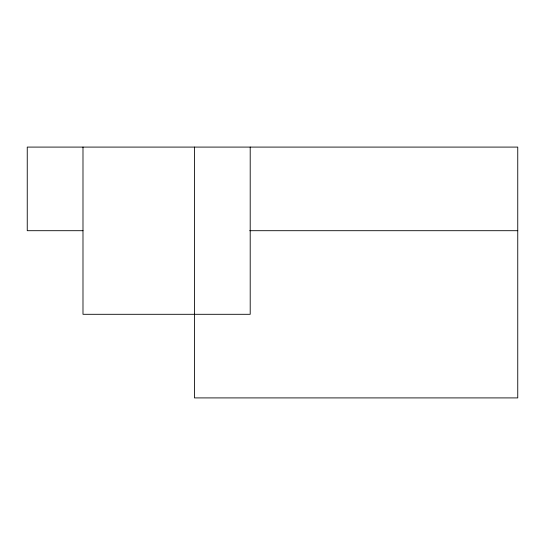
<?xml version="1.0" encoding="UTF-8"?>
<svg xmlns="http://www.w3.org/2000/svg" width="545" height="545" viewBox="0 0 545 545"><rect width="100%" height="100%" fill="white"/><g stroke="black" fill="none" stroke-linecap="round" stroke-linejoin="round"><path stroke-width="0.82" d="M82.99 230.698L27.25 230.698L27.25 147.089L517.75 147.089L517.75 397.911L194.463 397.911L194.463 147.089M249.767 230.698L517.75 230.698M250.203 147.089L250.203 314.302L82.99 314.302L82.99 147.089"/></g></svg>
